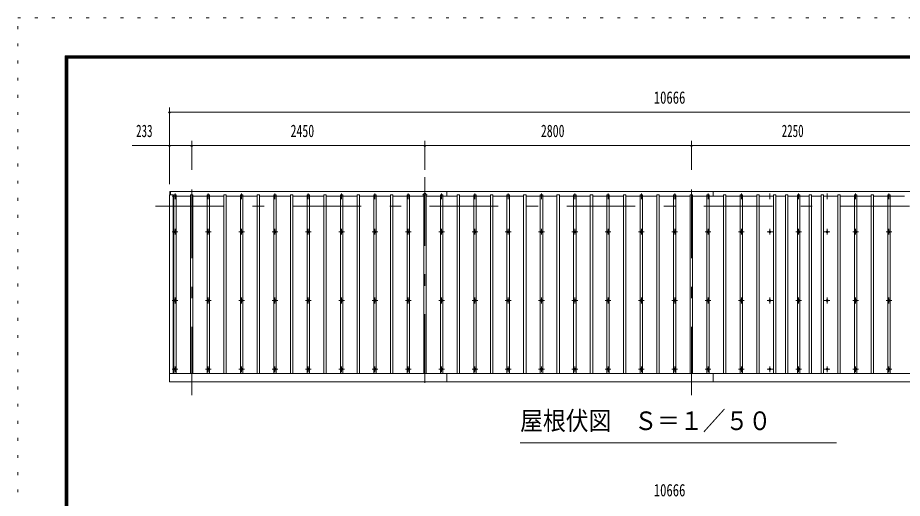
# Model space of a CAD drawing. Units: millimetres, scale not verified, with parts at other scales. Extents: x -25848 to 25858, y -10500 to 10500.
# Drawn here: x -3842 to 5451, y 5457 to 10500 of the extents above; entities that cross this region are included whole.
import ezdxf
from ezdxf.enums import TextEntityAlignment as Align

# ---------------------------------------------------------------- set-up
doc = ezdxf.new("R2010")
doc.units = ezdxf.units.MM
doc.header["$LTSCALE"] = 60
doc.linetypes.add('USER3', pattern=[24, 12, -5, 2, -5])
doc.linetypes.add('USER4', pattern=[3, 0.5, -2.5])
for name, color, linetype, lineweight in [('0-2_1-05BOLD', 7, 'Continuous', 18), ('0-3_1-25CENTER', 3, 'USER3', 18), ('0-4_1-45THIN', 4, 'Continuous', 18), ('0-5_1-55DIM', 3, 'Continuous', 18), ('0-C_F-F1PAPER', 5, 'Continuous', 18), ('0-D_F-E_J_ADD', 5, 'USER4', 18)]:
    doc.layers.add(name, color=color, linetype=linetype, lineweight=lineweight)
doc.styles.add('ＭＳ ゴシック', font='')
doc.styles.get('ＭＳ ゴシック').set_extended_font_data('MS Gothic')

msp = doc.modelspace()

# ---------------------------------------------------------------- linework, layer by layer
at = {"layer": '0-2_1-05BOLD'}
for p, q in [((-2237.28, 8641.19), (-2237.28, 8677.67)), ((665.72, 8677.67), (665.72, 8626.18)), ((3465.72, 8626.18), (3465.72, 8677.67)), ((-2247.28, 6765.11), (8418.72, 6765.11)), ((665.72, 6765.11), (665.72, 6677.67)), ((3465.72, 6677.67), (3465.72, 6765.11))]:
    msp.add_line(p, q, dxfattribs=at)
for points in [[(8413.72, 8641.19), (8413.72, 8677.67), (-2242.28, 8677.67), (-2242.28, 8641.19)], [(8418.72, 6677.67), (-2247.28, 6677.67), (-2247.28, 8641.19), (-2207.28, 8641.19), (-2207.28, 6765.11)]]:
    msp.add_lwpolyline(points, dxfattribs=at)
for centre in [(-2189.28, 8254.17), (-1839.28, 8254.17), (-1489.28, 8254.17), (-1139.28, 8254.17), (-789.28, 8254.17), (-439.28, 8254.17), (-89.28, 8254.17), (260.72, 8254.17), (610.72, 8254.17), (960.72, 8254.17), (1310.72, 8254.17), (1660.72, 8254.17), (2010.72, 8254.17), (2360.72, 8254.17), (2710.72, 8254.17), (3060.72, 8254.17), (3410.72, 8254.17), (3760.72, 8254.17), (4060.72, 8254.17), (4360.72, 8254.17), (4660.72, 8254.17), (4960.72, 8254.17), (5310.72, 8254.17), (-2189.28, 7532.51), (-1839.28, 7532.51), (-1489.28, 7532.51), (-1139.28, 7532.51), (-789.28, 7532.51), (-439.28, 7532.51), (-89.28, 7532.51), (260.72, 7532.51), (610.72, 7532.51), (960.72, 7532.51), (1310.72, 7532.51), (1660.72, 7532.51), (2010.72, 7532.51), (2360.72, 7532.51), (2710.72, 7532.51), (3060.72, 7532.51), (3410.72, 7532.51), (3760.72, 7532.51), (4060.72, 7532.51), (4360.72, 7532.51), (4660.72, 7532.51), (4960.72, 7532.51), (5310.72, 7532.51), (-2189.28, 6810.85), (-1839.28, 6810.85), (-1489.28, 6810.85), (-1139.28, 6810.85), (-789.28, 6810.85), (-439.28, 6810.85), (-89.28, 6810.85), (260.72, 6810.85), (610.72, 6810.85), (960.72, 6810.85), (1310.72, 6810.85), (1660.72, 6810.85), (2010.72, 6810.85), (2360.72, 6810.85), (2710.72, 6810.85), (3060.72, 6810.85), (3410.72, 6810.85), (3760.72, 6810.85), (4060.72, 6810.85), (4360.72, 6810.85), (4660.72, 6810.85), (4960.72, 6810.85), (5310.72, 6810.85)]:
    msp.add_circle(centre, 10, dxfattribs=at)
for centre, radius, start, end in [((435.72, 8642.67), 15, 326.44154, 213.55197), ((-2189.28, 8616.22), 14.5, 46.39838, 133.60162), ((-2189.28, 8637.22), 14.5, 226.3961, 313.6039), ((-1839.28, 8616.22), 14.5, 46.39838, 133.60162), ((-1839.28, 8637.22), 14.5, 226.3961, 313.6039), ((-1489.28, 8616.22), 14.5, 46.39838, 133.60162), ((-1489.28, 8637.22), 14.5, 226.3961, 313.6039), ((-1139.28, 8616.22), 14.5, 46.39838, 133.60162), ((-1139.28, 8637.22), 14.5, 226.3961, 313.6039), ((-789.28, 8616.22), 14.5, 46.39838, 133.60162), ((-789.28, 8637.22), 14.5, 226.3961, 313.6039), ((-439.28, 8616.22), 14.5, 46.39838, 133.60162), ((-439.28, 8637.22), 14.5, 226.3961, 313.6039), ((-89.28, 8616.22), 14.5, 46.39838, 133.60162), ((-89.28, 8637.22), 14.5, 226.3961, 313.6039), ((260.72, 8616.22), 14.5, 46.39838, 133.60162), ((260.72, 8637.22), 14.5, 226.3961, 313.6039), ((610.72, 8616.22), 14.5, 46.39838, 133.60162), ((610.72, 8637.22), 14.5, 226.3961, 313.6039), ((960.72, 8616.22), 14.5, 46.39838, 133.60162), ((960.72, 8637.22), 14.5, 226.3961, 313.6039), ((1310.72, 8616.22), 14.5, 46.39838, 133.60162), ((1310.72, 8637.22), 14.5, 226.3961, 313.6039), ((1660.72, 8616.22), 14.5, 46.39838, 133.60162), ((1660.72, 8637.22), 14.5, 226.3961, 313.6039), ((2010.72, 8616.22), 14.5, 46.39838, 133.60162), ((2010.72, 8637.22), 14.5, 226.3961, 313.6039), ((2360.72, 8616.22), 14.5, 46.39838, 133.60162), ((2360.72, 8637.22), 14.5, 226.3961, 313.6039), ((2710.72, 8616.22), 14.5, 46.39838, 133.60162), ((2710.72, 8637.22), 14.5, 226.3961, 313.6039), ((3060.72, 8616.22), 14.5, 46.39838, 133.60162), ((3060.72, 8637.22), 14.5, 226.3961, 313.6039), ((3410.72, 8616.22), 14.5, 46.39838, 133.60162), ((3410.72, 8637.22), 14.5, 226.3961, 313.6039), ((3760.72, 8616.22), 14.5, 46.39838, 133.60162), ((3760.72, 8637.22), 14.5, 226.3961, 313.6039), ((4060.72, 8616.22), 14.5, 46.39838, 133.60162), ((4060.72, 8637.22), 14.5, 226.3961, 313.6039), ((4360.72, 8616.22), 14.5, 46.39838, 133.60162), ((4360.72, 8637.22), 14.5, 226.3961, 313.6039), ((4660.72, 8616.22), 14.5, 46.39838, 133.60162), ((4660.72, 8637.22), 14.5, 226.3961, 313.6039), ((4960.72, 8616.22), 14.5, 46.39838, 133.60162), ((4960.72, 8637.22), 14.5, 226.3961, 313.6039), ((5310.72, 8616.22), 14.5, 46.39838, 133.60162), ((5310.72, 8637.22), 14.5, 226.3961, 313.6039)]:
    msp.add_arc(centre, radius, start, end, dxfattribs=at)
at = {"layer": '0-3_1-25CENTER'}
for p, q in [((-2014.28, 6537.67), (-2014.28, 8827.67)), ((435.72, 8827.67), (435.72, 6537.67)), ((3235.72, 6537.67), (3235.72, 8827.67)), ((-2189.28, 8656.72), (-2189.28, 8596.72)), ((-1839.28, 8656.72), (-1839.28, 8596.72)), ((-1489.28, 8596.72), (-1489.28, 8656.72)), ((-1139.28, 8656.72), (-1139.28, 8596.72)), ((-789.28, 8596.72), (-789.28, 8656.72)), ((-439.28, 8656.72), (-439.28, 8596.72)), ((-89.28, 8596.72), (-89.28, 8656.72)), ((260.72, 8656.72), (260.72, 8596.72)), ((460.72, 8642.67), (410.72, 8642.67)), ((610.72, 8656.72), (610.72, 8596.72)), ((960.72, 8656.72), (960.72, 8596.72)), ((1310.72, 8596.72), (1310.72, 8656.72)), ((1660.72, 8656.72), (1660.72, 8596.72)), ((2010.72, 8596.72), (2010.72, 8656.72)), ((2360.72, 8656.72), (2360.72, 8596.72)), ((2710.72, 8596.72), (2710.72, 8656.72)), ((3060.72, 8656.72), (3060.72, 8596.72)), ((3410.72, 8596.72), (3410.72, 8656.72)), ((3760.72, 8656.72), (3760.72, 8596.72)), ((4060.72, 8596.72), (4060.72, 8656.72)), ((4360.72, 8656.72), (4360.72, 8596.72)), ((4660.72, 8656.72), (4660.72, 8596.72)), ((4960.72, 8656.72), (4960.72, 8596.72)), ((5310.72, 8656.72), (5310.72, 8596.72)), ((-2219.28, 8626.72), (-2159.28, 8626.72)), ((-1809.28, 8626.72), (-1869.28, 8626.72)), ((-1519.28, 8626.72), (-1459.28, 8626.72)), ((-1109.28, 8626.72), (-1169.28, 8626.72)), ((-819.28, 8626.72), (-759.28, 8626.72)), ((-409.28, 8626.72), (-469.28, 8626.72)), ((-119.28, 8626.72), (-59.28, 8626.72)), ((290.72, 8626.72), (230.72, 8626.72)), ((640.72, 8626.72), (580.72, 8626.72)), ((990.72, 8626.72), (930.72, 8626.72)), ((1280.72, 8626.72), (1340.72, 8626.72)), ((1690.72, 8626.72), (1630.72, 8626.72)), ((1980.72, 8626.72), (2040.72, 8626.72)), ((2390.72, 8626.72), (2330.72, 8626.72)), ((2680.72, 8626.72), (2740.72, 8626.72)), ((3090.72, 8626.72), (3030.72, 8626.72)), ((3440.72, 8626.72), (3380.72, 8626.72)), ((3790.72, 8626.72), (3730.72, 8626.72)), ((4090.72, 8626.72), (4030.72, 8626.72)), ((4390.72, 8626.72), (4330.72, 8626.72)), ((4690.72, 8626.72), (4630.72, 8626.72)), ((4990.72, 8626.72), (4930.72, 8626.72)), ((5340.72, 8626.72), (5280.72, 8626.72)), ((-2394.28, 8521.68), (8565.72, 8521.68)), ((-2189.28, 8284.17), (-2189.28, 8224.17)), ((-1839.28, 8284.17), (-1839.28, 8224.17)), ((-1489.28, 8224.17), (-1489.28, 8284.17)), ((-1139.28, 8284.17), (-1139.28, 8224.17)), ((-789.28, 8224.17), (-789.28, 8284.17)), ((-439.28, 8284.17), (-439.28, 8224.17)), ((-89.28, 8224.17), (-89.28, 8284.17)), ((260.72, 8284.17), (260.72, 8224.17)), ((610.72, 8284.17), (610.72, 8224.17)), ((960.72, 8224.17), (960.72, 8284.17)), ((1310.72, 8284.17), (1310.72, 8224.17)), ((1660.72, 8224.17), (1660.72, 8284.17)), ((2010.72, 8284.17), (2010.72, 8224.17)), ((2360.72, 8224.17), (2360.72, 8284.17)), ((2710.72, 8284.17), (2710.72, 8224.17)), ((3060.72, 8284.17), (3060.72, 8224.17)), ((3410.72, 8224.17), (3410.72, 8284.17)), ((3760.72, 8284.17), (3760.72, 8224.17)), ((4060.72, 8224.17), (4060.72, 8284.17)), ((4360.72, 8284.17), (4360.72, 8224.17)), ((4660.72, 8284.17), (4660.72, 8224.17)), ((4960.72, 8284.17), (4960.72, 8224.17)), ((5310.72, 8284.17), (5310.72, 8224.17)), ((-2159.28, 8254.17), (-2219.28, 8254.17)), ((-1809.28, 8254.17), (-1869.28, 8254.17)), ((-1519.28, 8254.17), (-1459.28, 8254.17)), ((-1109.28, 8254.17), (-1169.28, 8254.17)), ((-819.28, 8254.17), (-759.28, 8254.17)), ((-409.28, 8254.17), (-469.28, 8254.17)), ((-119.28, 8254.17), (-59.28, 8254.17)), ((290.72, 8254.17), (230.72, 8254.17)), ((640.72, 8254.17), (580.72, 8254.17)), ((990.72, 8254.17), (930.72, 8254.17)), ((1340.72, 8254.17), (1280.72, 8254.17)), ((1630.72, 8254.17), (1690.72, 8254.17)), ((2040.72, 8254.17), (1980.72, 8254.17)), ((2330.72, 8254.17), (2390.72, 8254.17)), ((2740.72, 8254.17), (2680.72, 8254.17)), ((3090.72, 8254.17), (3030.72, 8254.17)), ((3440.72, 8254.17), (3380.72, 8254.17)), ((3790.72, 8254.17), (3730.72, 8254.17)), ((4090.72, 8254.17), (4030.72, 8254.17)), ((4390.72, 8254.17), (4330.72, 8254.17)), ((4690.72, 8254.17), (4630.72, 8254.17)), ((4990.72, 8254.17), (4930.72, 8254.17)), ((5340.72, 8254.17), (5280.72, 8254.17)), ((-2219.28, 7532.51), (-2159.28, 7532.51)), ((-2189.28, 7562.51), (-2189.28, 7502.51)), ((-1869.28, 7532.51), (-1809.28, 7532.51)), ((-1839.28, 7562.51), (-1839.28, 7502.51)), ((-1519.28, 7532.51), (-1459.28, 7532.51)), ((-1489.28, 7502.51), (-1489.28, 7562.51)), ((-1169.28, 7532.51), (-1109.28, 7532.51)), ((-1139.28, 7562.51), (-1139.28, 7502.51)), ((-819.28, 7532.51), (-759.28, 7532.51)), ((-789.28, 7502.51), (-789.28, 7562.51)), ((-469.28, 7532.51), (-409.28, 7532.51)), ((-439.28, 7562.51), (-439.28, 7502.51)), ((-119.28, 7532.51), (-59.28, 7532.51)), ((-89.28, 7502.51), (-89.28, 7562.51)), ((230.72, 7532.51), (290.72, 7532.51)), ((260.72, 7562.51), (260.72, 7502.51)), ((580.72, 7532.51), (640.72, 7532.51)), ((610.72, 7502.51), (610.72, 7562.51)), ((930.72, 7532.51), (990.72, 7532.51)), ((960.72, 7562.51), (960.72, 7502.51)), ((1280.72, 7532.51), (1340.72, 7532.51)), ((1310.72, 7502.51), (1310.72, 7562.51)), ((1630.72, 7532.51), (1690.72, 7532.51)), ((1660.72, 7562.51), (1660.72, 7502.51)), ((1980.72, 7532.51), (2040.72, 7532.51)), ((2010.72, 7502.51), (2010.72, 7562.51)), ((2330.72, 7532.51), (2390.72, 7532.51)), ((2360.72, 7562.51), (2360.72, 7502.51)), ((2680.72, 7532.51), (2740.72, 7532.51)), ((2710.72, 7502.51), (2710.72, 7562.51)), ((3030.72, 7532.51), (3090.72, 7532.51)), ((3060.72, 7562.51), (3060.72, 7502.51)), ((3440.72, 7532.51), (3380.72, 7532.51)), ((3410.72, 7502.51), (3410.72, 7562.51)), ((3730.72, 7532.51), (3790.72, 7532.51)), ((3760.72, 7562.51), (3760.72, 7502.51)), ((4090.72, 7532.51), (4030.72, 7532.51)), ((4060.72, 7502.51), (4060.72, 7562.51)), ((4330.72, 7532.51), (4390.72, 7532.51)), ((4360.72, 7562.51), (4360.72, 7502.51)), ((4630.72, 7532.51), (4690.72, 7532.51)), ((4660.72, 7562.51), (4660.72, 7502.51)), ((4930.72, 7532.51), (4990.72, 7532.51)), ((4960.72, 7562.51), (4960.72, 7502.51)), ((5280.72, 7532.51), (5340.72, 7532.51)), ((5310.72, 7562.51), (5310.72, 7502.51)), ((-2159.28, 6810.85), (-2219.28, 6810.85)), ((-2189.28, 6840.85), (-2189.28, 6780.85)), ((-1809.28, 6810.85), (-1869.28, 6810.85)), ((-1839.28, 6840.85), (-1839.28, 6780.85)), ((-1519.28, 6810.85), (-1459.28, 6810.85)), ((-1489.28, 6780.85), (-1489.28, 6840.85)), ((-1109.28, 6810.85), (-1169.28, 6810.85)), ((-1139.28, 6840.85), (-1139.28, 6780.85)), ((-819.28, 6810.85), (-759.28, 6810.85)), ((-789.28, 6780.85), (-789.28, 6840.85)), ((-409.28, 6810.85), (-469.28, 6810.85)), ((-439.28, 6840.85), (-439.28, 6780.85)), ((-119.28, 6810.85), (-59.28, 6810.85)), ((-89.28, 6780.85), (-89.28, 6840.85)), ((290.72, 6810.85), (230.72, 6810.85)), ((260.72, 6840.85), (260.72, 6780.85)), ((640.72, 6810.85), (580.72, 6810.85)), ((610.72, 6840.85), (610.72, 6780.85)), ((990.72, 6810.85), (930.72, 6810.85)), ((960.72, 6840.85), (960.72, 6780.85)), ((1280.72, 6810.85), (1340.72, 6810.85)), ((1310.72, 6780.85), (1310.72, 6840.85)), ((1690.72, 6810.85), (1630.72, 6810.85)), ((1660.72, 6840.85), (1660.72, 6780.85)), ((1980.72, 6810.85), (2040.72, 6810.85)), ((2010.72, 6780.85), (2010.72, 6840.85)), ((2390.72, 6810.85), (2330.72, 6810.85)), ((2360.72, 6840.85), (2360.72, 6780.85)), ((2680.72, 6810.85), (2740.72, 6810.85)), ((2710.72, 6780.85), (2710.72, 6840.85)), ((3090.72, 6810.85), (3030.72, 6810.85)), ((3060.72, 6840.85), (3060.72, 6780.85)), ((3440.72, 6810.85), (3380.72, 6810.85)), ((3410.72, 6780.85), (3410.72, 6840.85)), ((3790.72, 6810.85), (3730.72, 6810.85)), ((3760.72, 6840.85), (3760.72, 6780.85)), ((4090.72, 6810.85), (4030.72, 6810.85)), ((4060.72, 6780.85), (4060.72, 6840.85)), ((4390.72, 6810.85), (4330.72, 6810.85)), ((4360.72, 6840.85), (4360.72, 6780.85)), ((4690.72, 6810.85), (4630.72, 6810.85)), ((4660.72, 6840.85), (4660.72, 6780.85)), ((4990.72, 6810.85), (4930.72, 6810.85)), ((4960.72, 6840.85), (4960.72, 6780.85)), ((5340.72, 6810.85), (5280.72, 6810.85)), ((5310.72, 6840.85), (5310.72, 6780.85))]:
    msp.add_line(p, q, dxfattribs=at)
at = {"layer": '0-4_1-45THIN'}
for p, q in [((-2201.78, 8626.18), (-2207.28, 8626.18)), ((-2201.78, 8641.19), (-2201.78, 6765.11)), ((-2176.78, 8626.18), (-2026.78, 8626.18)), ((-2026.78, 8641.19), (-2026.78, 6765.11)), ((-2001.78, 8626.18), (-1851.78, 8626.18)), ((-1851.78, 8641.19), (-1851.78, 6765.11)), ((-1826.78, 8626.18), (-1676.78, 8626.18)), ((-1676.78, 8641.19), (-1676.78, 6765.11)), ((-1651.78, 8626.18), (-1501.78, 8626.18)), ((-1501.78, 8641.19), (-1501.78, 6765.11)), ((-1476.78, 8626.18), (-1326.78, 8626.18)), ((-1326.78, 6765.11), (-1326.78, 8641.19)), ((-1301.78, 8626.18), (-1151.78, 8626.18)), ((-1151.78, 6765.11), (-1151.78, 8641.19)), ((-1126.78, 8626.18), (-976.78, 8626.18)), ((-976.78, 6765.11), (-976.78, 8641.19)), ((-951.78, 8626.18), (-801.78, 8626.18)), ((-801.78, 6765.11), (-801.78, 8641.19)), ((-776.78, 8626.18), (-626.78, 8626.18)), ((-626.78, 6765.11), (-626.78, 8641.19)), ((-601.78, 8626.18), (-451.78, 8626.18)), ((-451.78, 8641.19), (-451.78, 6765.11)), ((-426.78, 8626.18), (-276.78, 8626.18)), ((-276.78, 8641.19), (-276.78, 6765.11)), ((-251.78, 8626.18), (-101.78, 8626.18)), ((-101.78, 6765.11), (-101.78, 8641.19)), ((-76.78, 8626.18), (73.22, 8626.18)), ((73.22, 6765.11), (73.22, 8641.19)), ((98.22, 8626.18), (248.22, 8626.18)), ((248.22, 8641.19), (248.22, 6765.11)), ((273.22, 8626.18), (423.22, 8626.18)), ((423.22, 8641.19), (423.22, 6765.11)), ((448.22, 8626.18), (598.22, 8626.18)), ((598.22, 8641.19), (598.22, 6765.11)), ((623.22, 8626.18), (773.22, 8626.18)), ((773.22, 6765.11), (773.22, 8641.19)), ((798.22, 8626.18), (948.22, 8626.18)), ((948.22, 6765.11), (948.22, 8641.19)), ((973.22, 8626.18), (1123.22, 8626.18)), ((1123.22, 6765.11), (1123.22, 8641.19)), ((1148.22, 8626.18), (1298.22, 8626.18)), ((1298.22, 6765.11), (1298.22, 8641.19)), ((1323.22, 8626.18), (1473.22, 8626.18)), ((1473.22, 8641.19), (1473.22, 6765.11)), ((1498.22, 8626.18), (1648.22, 8626.18)), ((1648.22, 6765.11), (1648.22, 8641.19)), ((1673.22, 8626.18), (1823.22, 8626.18)), ((1823.22, 6765.11), (1823.22, 8641.19)), ((1848.22, 8626.18), (1998.22, 8626.18)), ((1998.22, 6765.11), (1998.22, 8641.19)), ((2023.22, 8626.18), (2173.22, 8626.18)), ((2173.22, 8641.19), (2173.22, 6765.11)), ((2198.22, 8626.18), (2348.22, 8626.18)), ((2348.22, 6765.11), (2348.22, 8641.19)), ((2373.22, 8626.18), (2523.22, 8626.18)), ((2523.22, 8641.19), (2523.22, 6765.11)), ((2548.22, 8626.18), (2698.22, 8626.18)), ((2698.22, 6765.11), (2698.22, 8641.19)), ((2723.22, 8626.18), (2873.22, 8626.18)), ((2873.22, 6765.11), (2873.22, 8641.19)), ((2898.22, 8626.18), (3048.22, 8626.18)), ((3048.22, 8641.19), (3048.22, 6765.11)), ((3073.22, 8626.18), (3223.22, 8626.18)), ((3223.22, 8641.19), (3223.22, 6765.11)), ((3248.22, 8626.18), (3398.22, 8626.18)), ((3398.22, 8641.19), (3398.22, 6765.11)), ((3423.22, 8626.18), (3573.22, 8626.18)), ((3573.22, 8641.19), (3573.22, 6765.11)), ((3598.22, 8626.18), (3748.22, 8626.18)), ((3748.22, 8641.19), (3748.22, 6765.11)), ((3773.22, 8626.18), (3923.22, 8626.18)), ((3923.22, 8641.19), (3923.22, 6765.11)), ((3948.22, 8626.18), (4098.22, 8626.18)), ((4098.22, 8641.19), (4098.22, 6765.11)), ((4123.22, 8626.18), (4223.22, 8626.18)), ((4223.22, 8641.19), (4223.22, 6765.11)), ((4248.22, 8626.18), (4348.22, 8626.18)), ((4348.22, 6765.11), (4348.22, 8641.19)), ((4373.22, 8626.18), (4473.22, 8626.18)), ((4473.22, 8641.19), (4473.22, 6765.11)), ((4498.22, 8626.18), (4598.22, 8626.18)), ((4598.22, 8641.19), (4598.22, 6765.11)), ((4623.22, 8626.18), (4773.22, 8626.18)), ((4773.22, 6765.11), (4773.22, 8641.19)), ((4798.22, 8626.18), (4948.22, 8626.18)), ((4948.22, 6765.11), (4948.22, 8641.19)), ((4973.22, 8626.18), (5123.22, 8626.18)), ((5123.22, 6765.11), (5123.22, 8641.19)), ((5148.22, 8626.18), (5298.22, 8626.18)), ((5298.22, 6765.11), (5298.22, 8641.19)), ((5323.22, 8626.18), (5473.22, 8626.18))]:
    msp.add_line(p, q, dxfattribs=at)
for points in [[(-2176.78, 6765.11), (-2176.78, 8641.19), (-2201.78, 8641.19)], [(-2001.78, 6765.11), (-2001.78, 8641.19), (-2026.78, 8641.19)], [(-1826.78, 6765.11), (-1826.78, 8641.19), (-1851.78, 8641.19)], [(-1651.78, 6765.11), (-1651.78, 8641.19), (-1676.78, 8641.19)], [(-1476.78, 6765.11), (-1476.78, 8641.19), (-1501.78, 8641.19)], [(-1326.78, 8641.19), (-1301.78, 8641.19), (-1301.78, 6765.11)], [(-1151.78, 8641.19), (-1126.78, 8641.19), (-1126.78, 6765.11)], [(-976.78, 8641.19), (-951.78, 8641.19), (-951.78, 6765.11)], [(-801.78, 8641.19), (-776.78, 8641.19), (-776.78, 6765.11)], [(-626.78, 8641.19), (-601.78, 8641.19), (-601.78, 6765.11)], [(-426.78, 6765.11), (-426.78, 8641.19), (-451.78, 8641.19)], [(-251.78, 6765.11), (-251.78, 8641.19), (-276.78, 8641.19)], [(-101.78, 8641.19), (-76.78, 8641.19), (-76.78, 6765.11)], [(73.22, 8641.19), (98.22, 8641.19), (98.22, 6765.11)], [(273.22, 6765.11), (273.22, 8641.19), (248.22, 8641.19)], [(448.22, 6765.11), (448.22, 8641.19), (423.22, 8641.19)], [(623.22, 6765.11), (623.22, 8641.19), (598.22, 8641.19)], [(773.22, 8641.19), (798.22, 8641.19), (798.22, 6765.11)], [(948.22, 8641.19), (973.22, 8641.19), (973.22, 6765.11)], [(1123.22, 8641.19), (1148.22, 8641.19), (1148.22, 6765.11)], [(1298.22, 8641.19), (1323.22, 8641.19), (1323.22, 6765.11)], [(1498.22, 6765.11), (1498.22, 8641.19), (1473.22, 8641.19)], [(1648.22, 8641.19), (1673.22, 8641.19), (1673.22, 6765.11)], [(1823.22, 8641.19), (1848.22, 8641.19), (1848.22, 6765.11)], [(1998.22, 8641.19), (2023.22, 8641.19), (2023.22, 6765.11)], [(2198.22, 6765.11), (2198.22, 8641.19), (2173.22, 8641.19)], [(2348.22, 8641.19), (2373.22, 8641.19), (2373.22, 6765.11)], [(2548.22, 6765.11), (2548.22, 8641.19), (2523.22, 8641.19)], [(2698.22, 8641.19), (2723.22, 8641.19), (2723.22, 6765.11)], [(2873.22, 8641.19), (2898.22, 8641.19), (2898.22, 6765.11)], [(3073.22, 6765.11), (3073.22, 8641.19), (3048.22, 8641.19)], [(3248.22, 6765.11), (3248.22, 8641.19), (3223.22, 8641.19)], [(3423.22, 6765.11), (3423.22, 8641.19), (3398.22, 8641.19)], [(3598.22, 6765.11), (3598.22, 8641.19), (3573.22, 8641.19)], [(3773.22, 6765.11), (3773.22, 8641.19), (3748.22, 8641.19)], [(3948.22, 6765.11), (3948.22, 8641.19), (3923.22, 8641.19)], [(4123.22, 6765.11), (4123.22, 8641.19), (4098.22, 8641.19)], [(4248.22, 6765.11), (4248.22, 8641.19), (4223.22, 8641.19)], [(4348.22, 8641.19), (4373.22, 8641.19), (4373.22, 6765.11)], [(4498.22, 6765.11), (4498.22, 8641.19), (4473.22, 8641.19)], [(4623.22, 6765.11), (4623.22, 8641.19), (4598.22, 8641.19)], [(4773.22, 8641.19), (4798.22, 8641.19), (4798.22, 6765.11)], [(4948.22, 8641.19), (4973.22, 8641.19), (4973.22, 6765.11)], [(5123.22, 8641.19), (5148.22, 8641.19), (5148.22, 6765.11)], [(5298.22, 8641.19), (5323.22, 8641.19), (5323.22, 6765.11)]]:
    msp.add_lwpolyline(points, dxfattribs=at)
at = {"layer": '0-5_1-55DIM'}
for p, q in [((-2237.28, 9508.67), (-2257.28, 9508.67)), ((-2247.28, 9558.67), (-2247.28, 8752.68)), ((-2247.28, 9508.67), (8418.72, 9508.67)), ((-2014.28, 8902.68), (-2014.28, 9208.67)), ((435.72, 9208.67), (435.72, 8902.68)), ((3235.72, 8902.68), (3235.72, 9208.67)), ((8811.22, 9158.67), (-2639.78, 9158.67)), ((-2237.28, 9158.67), (-2257.28, 9158.67)), ((-2004.28, 9158.67), (-2024.28, 9158.67)), ((445.72, 9158.67), (425.72, 9158.67)), ((3245.72, 9158.67), (3225.72, 9158.67)), ((4760.72, 6037.67), (1435.72, 6037.67))]:
    msp.add_line(p, q, dxfattribs=at)
for centre in [(-2247.28, 9508.67), (-2247.28, 9158.67), (-2014.28, 9158.67), (435.72, 9158.67), (3235.72, 9158.67)]:
    msp.add_arc(centre, 10, 180, 0, dxfattribs=at)
at = {"layer": '0-C_F-F1PAPER'}
for points in [[(25358.06, -10000), (-3341.94, -10000), (-3341.94, 10100), (25358.06, 10100)], [(25355.55, -9997.5), (25355.55, 10097.5), (-3339.44, 10097.5), (-3339.44, -9997.5)], [(25353.06, -9995), (25353.06, 10095), (-3336.94, 10095), (-3336.94, -9995)], [(25350.56, -9992.5), (-3334.44, -9992.5), (-3334.44, 10092.5), (25350.56, 10092.5)], [(25348.06, -9990), (25348.06, 10090), (-3331.94, 10090), (-3331.94, -9990)], [(25345.56, -9987.5), (-3329.44, -9987.5), (-3329.44, 10087.5), (25345.56, 10087.5)], [(25343.05, -9985), (25343.05, 10085), (-3326.94, 10085), (-3326.94, -9985)], [(25340.56, -9982.5), (-3324.44, -9982.5), (-3324.44, 10082.5), (25340.56, 10082.5)], [(25338.06, -9980), (-3321.94, -9980), (-3321.94, 10080), (25338.06, 10080)], [(25335.56, -9977.5), (-3319.44, -9977.5), (-3319.44, 10077.5), (25335.56, 10077.5)], [(25333.06, -9975), (25333.06, 10075), (-3316.94, 10075), (-3316.94, -9975)]]:
    msp.add_lwpolyline(points, close=True, dxfattribs=at)
at = {"layer": '0-D_F-E_J_ADD'}
msp.add_lwpolyline([(25858.06, -10500), (-3841.94, -10500), (-3841.94, 10500), (25858.06, 10500)], close=True, dxfattribs=at)

# ---------------------------------------------------------------- texts
at = {"layer": '0-5_1-55DIM', "color": 7, "style": 'ＭＳ ゴシック'}
for s, height, width, p in [('10666', 130.2, 0.75, (2840.09, 9558.67)), ('233', 130.2, 0.65, (-2597.95, 9208.67)), ('2450', 130.2, 0.7, (-975.29, 9208.67)), ('2800', 130.2, 0.7, (1654.45, 9208.67)), ('2250', 130.2, 0.65, (4184.04, 9208.67)), ('屋根伏図\u3000Ｓ＝１／５０', 195.4, 0.9, (1435.72, 6114.32)), ('10666', 130.2, 0.75, (2840.09, 5438.67))]:
    msp.add_text(s, height=height, dxfattribs=dict(at, width=width)).set_placement(p, align=Align.BOTTOM_LEFT)

doc.saveas('drawing.dxf')
